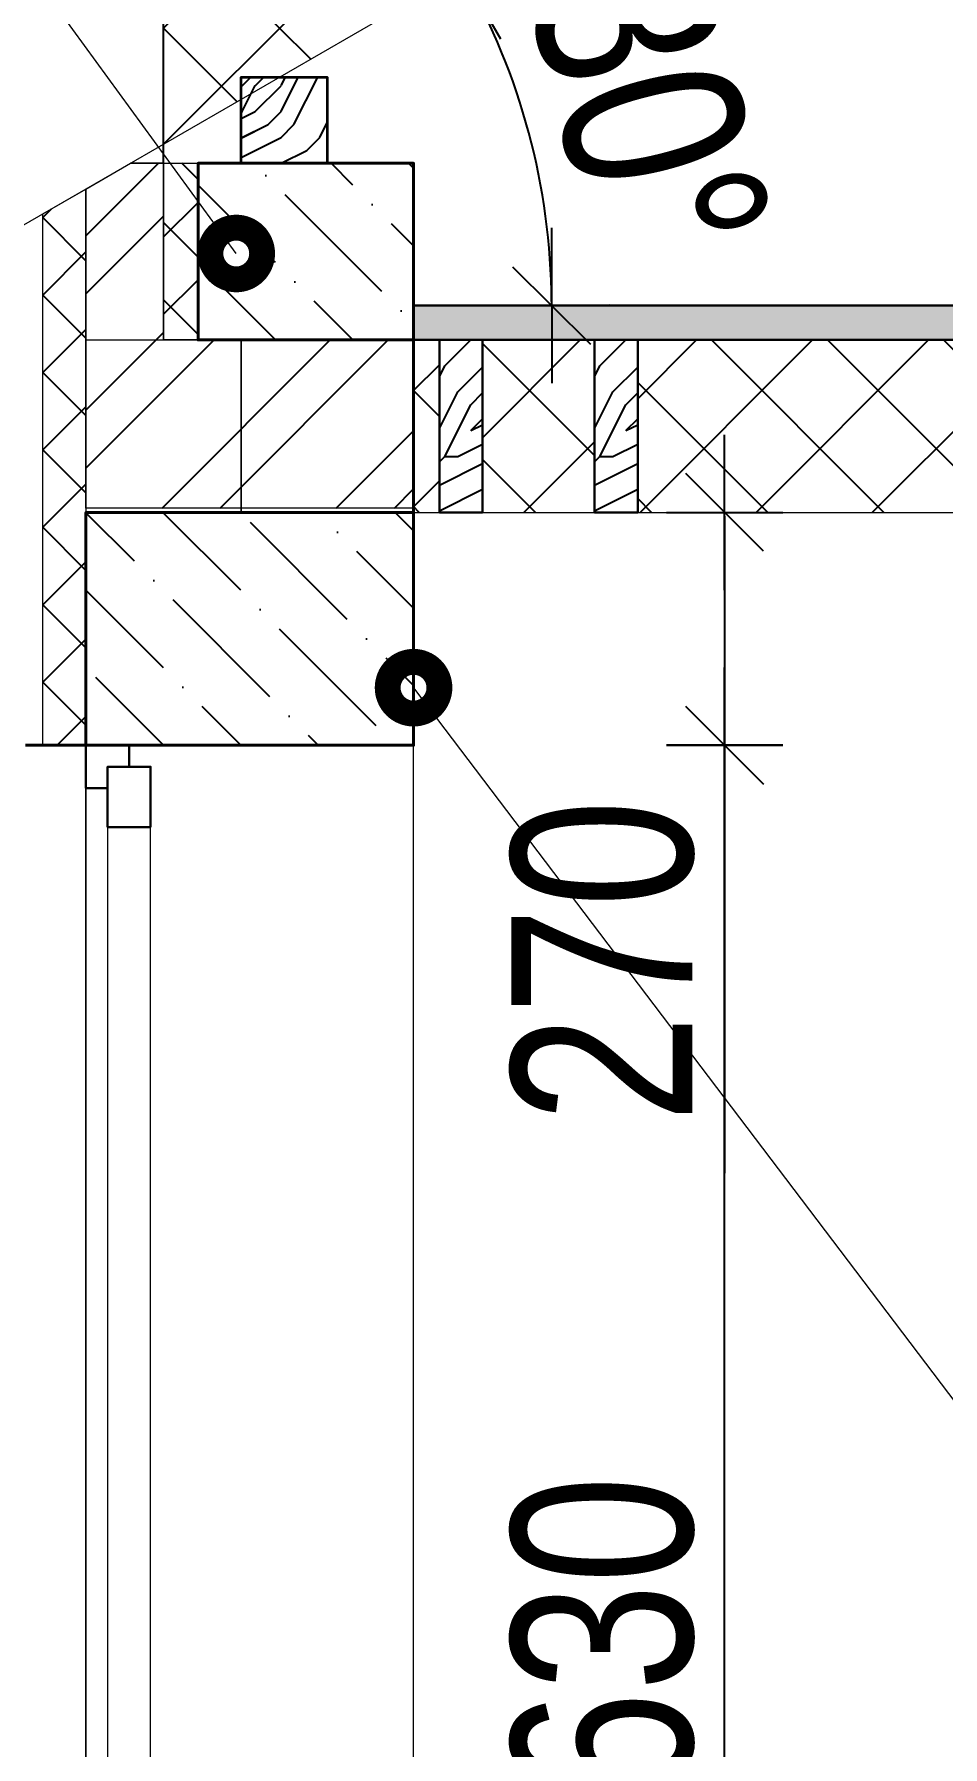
# Model space of a CAD drawing. Extents: x -12289450 to -10763036, y -7834513 to -6150123.
# Drawn here: x -11198652 to -11197598, y -7703152 to -7701166 of the extents above; entities that cross this region are included whole.
import ezdxf

# ---------------------------------------------------------------- set-up
doc = ezdxf.new("R2010")
doc.units = 0
doc.header["$LTSCALE"] = 25
doc.header["$PDMODE"] = 35
doc.linetypes.add('HIDDEN', pattern=[9.525, 6.35, -3.175])
doc.layers.get('DefPoints').update_dxf_attribs({"color": 10, "lineweight": 30})
for name, color, linetype in [('005-РАЗМЕРЫ', 252, 'Continuous'), ('008-ШТРИХОВКА', 252, 'Continuous'), ('Крыши', 7, 'Continuous')]:
    doc.layers.add(name, color=color, linetype=linetype)
for name, color, linetype, lineweight in [('RAZMER', 7, 'Continuous', 9), ('СТЕНЫ', 5, 'Continuous', 40), ('тонк', 7, 'Continuous', 20)]:
    doc.layers.add(name, color=color, linetype=linetype, lineweight=lineweight)
doc.layers.add('Окна ArchiCAD_Ном._пера__3', color=7, linetype='Continuous', lineweight=15, true_color=0xff6600)
doc.styles.add('TXT0', font='txt', dxfattribs={"width": 0.8})
doc.dimstyles.new('Копия(5) РАЗМЕРЫ', dxfattribs={"dimscale": 30, "dimtxt": 7, "dimasz": 0.15, "dimexe": 0, "dimexo": 0, "dimgap": 1.2, "dimtad": 1, "dimdec": 0, "dimzin": 0, "dimdsep": 46, "dimtxsty": 'TXT0', "dimblk1": 'A8MITTA', "dimblk2": 'A8MITTA', "dimsah": 1, "dimcen": 2, "dimse1": 1, "dimse2": 1, "dimadec": 0, "dimazin": 0, "dimtp": 6, "dimtm": 6, "dimtfac": 1, "dimtdec": 0, "dimtofl": 0, "dimtmove": 0, "dimatfit": 3, "dimldrblk": 'A8MITTA', "dimfxl": 0, "dimtolj": 1, "dimtzin": 0, "dimarcsym": 0})

# ---------------------------------------------------------------- blocks, each defined once
blk = doc.blocks.new('A8MITTA', base_point=(3180, 3140))
for p, q in [((3180, 3155), (3180, 3125)), ((3170, 3130), (3190, 3150)), ((3160, 3140), (3200, 3140))]:
    blk.add_line(p, q)
blk = doc.blocks.new('*D109')
at = {"layer": '005-РАЗМЕРЫ', "color": 0, "lineweight": -2, "ltscale": 4, "transparency": 16777216}
for p, q in [((-11197851, -7701725.2), (-11197851, -7701986.2)), ((-11197851, -7701990.7), (-11197851, -7702487.2))]:
    blk.add_line(p, q, dxfattribs=at)
at = {"layer": 'DefPoints', "color": 0, "ltscale": 4, "transparency": 16777216}
for p in [(-11197851, -7701720.7), (-11197749.2, -7701720.7), (-11197748.2, -7701990.7)]:
    blk.add_point(p, dxfattribs=at)
at = {"layer": '005-РАЗМЕРЫ', "color": 0, "lineweight": -2, "ltscale": 4, "transparency": 16777216, "xscale": 4.5, "yscale": 4.5, "zscale": 4.5}
for p, rotation in [((-11197851, -7701720.7), 90), ((-11197851, -7701990.7), 270)]:
    blk.add_blockref('A8MITTA', p, dxfattribs=dict(at, rotation=rotation))
at = {"layer": '005-РАЗМЕРЫ', "color": 0, "lineweight": 25, "ltscale": 4, "transparency": 16777216, "insert": (-11197992, -7702241.2), "char_height": 210, "attachment_point": 5, "rotation": 90, "style": 'TXT0'}
blk.add_mtext('\\A1;270', dxfattribs=at)
blk = doc.blocks.new('*D111')
at = {"layer": '005-РАЗМЕРЫ', "color": 0, "lineweight": -2, "ltscale": 4, "transparency": 16777216}
blk.add_arc((-11198825.9, -7701480.7), 774.1, 0.3331, 29.6669, dxfattribs=at)
at = {"layer": 'DefPoints', "color": 0, "ltscale": 4, "transparency": 16777216}
for p in [(-11196876.9, -7700355.5), (-11198098.5, -7701216), (-11198211.9, -7701480.7), (-11195721.9, -7701480.7), (-11199241.5, -7701720.7)]:
    blk.add_point(p, dxfattribs=at)
at = {"layer": '005-РАЗМЕРЫ', "color": 0, "lineweight": -2, "ltscale": 4, "transparency": 16777216, "xscale": 4.5, "yscale": 4.5, "zscale": 4.5}
for p, rotation in [((-11198155.5, -7701093.7), 119.833456150536), ((-11198051.8, -7701480.7), 270.1665438538214)]:
    blk.add_blockref('A8MITTA', p, dxfattribs=dict(at, rotation=rotation))
at = {"layer": '005-РАЗМЕРЫ', "color": 0, "lineweight": 25, "ltscale": 4, "transparency": 16777216, "insert": (-11197939, -7701255.1), "char_height": 210, "attachment_point": 5, "rotation": 284.2758, "style": 'TXT0'}
blk.add_mtext('\\A1;30°', dxfattribs=at)
blk = doc.blocks.new('*D121')
at = {"layer": '005-РАЗМЕРЫ', "color": 0, "lineweight": -2, "ltscale": 4, "transparency": 16777216}
blk.add_line((-11197851, -7703616.2), (-11197851, -7701995.2), dxfattribs=at)
at = {"layer": 'DefPoints', "color": 0, "ltscale": 4, "transparency": 16777216}
for p in [(-11198052.4, -7701990.7), (-11197851, -7701990.7), (-11198052.4, -7703620.7)]:
    blk.add_point(p, dxfattribs=at)
at = {"layer": '005-РАЗМЕРЫ', "color": 0, "lineweight": -2, "ltscale": 4, "transparency": 16777216, "xscale": 4.5, "yscale": 4.5, "zscale": 4.5}
for p, rotation in [((-11197851, -7701990.7), 90), ((-11197851, -7703620.7), 270)]:
    blk.add_blockref('A8MITTA', p, dxfattribs=dict(at, rotation=rotation))
at = {"layer": '005-РАЗМЕРЫ', "color": 0, "lineweight": 25, "ltscale": 4, "transparency": 16777216, "insert": (-11197992, -7703087.9), "char_height": 210, "attachment_point": 5, "rotation": 90, "style": 'TXT0'}
blk.add_mtext('\\A1;1630', dxfattribs=at)

msp = doc.modelspace()

# ---------------------------------------------------------------- hatches: boundary and pattern name
at = {"layer": '008-ШТРИХОВКА', "ltscale": 4}
h = msp.add_hatch(dxfattribs=at)
h.set_pattern_fill('ANSI37', color=256, scale=30, style=0)
h.set_pattern_definition([(45, (-11198501.94, -7701293.71), (-67.3519, 67.3519), []), (135, (-11198501.94, -7701293.71), (-67.3519, -67.3519), [])])
h.paths.add_polyline_path([(-11196876.9, -7700355.5), (-11196789.2, -7700355.5), (-11196789.2, -7700124.6), (-11196876.9, -7700124.6), (-11198501.9, -7701062.8), (-11198501.9, -7701293.7), (-11198412, -7701241.8), (-11198412, -7701215.7), (-11198366.9, -7701215.7)])
h.paths.add_polyline_path([(-11195989.2, -7700124.6), (-11196739.2, -7700124.6), (-11196739.2, -7700355.5), (-11195989.2, -7700355.5)])
h.paths.add_polyline_path([(-11195555.5, -7700124.6), (-11195939.2, -7700124.6), (-11195939.2, -7700355.5), (-11195555.5, -7700355.5)])
h.paths.add_polyline_path([(-11195189.2, -7700124.6), (-11195555.5, -7700124.6), (-11195555.5, -7700355.5), (-11195189.2, -7700355.5)])
h.paths.add_polyline_path([(-11194389.2, -7700124.6), (-11195139.2, -7700124.6), (-11195139.2, -7700355.5), (-11194389.2, -7700355.5)])
h.paths.add_polyline_path([(-11193589.2, -7700124.6), (-11194339.2, -7700124.6), (-11194339.2, -7700355.5), (-11193589.2, -7700355.5)])
h.paths.add_polyline_path([(-11192789.2, -7700124.6), (-11193539.2, -7700124.6), (-11193539.2, -7700355.5), (-11192789.2, -7700355.5)])
h.paths.add_polyline_path([(-11190611.9, -7699509.7), (-11190611.9, -7699480.8), (-11190511.9, -7699480.8), (-11190511.9, -7699509.7), (-11187720.3, -7701121.4, -0.127854), (-11187421.9, -7701063.1), (-11187421.9, -7701062.8), (-11190561.9, -7699249.9), (-11192076.9, -7700124.6), (-11192739.2, -7700124.6), (-11192739.2, -7700355.5), (-11192076.9, -7700355.5)])
h.paths.add_polyline_path([(-11187421.9, -7701063.1, 0.127854), (-11187720.3, -7701121.4), (-11187557.8, -7701215.2), (-11187511.9, -7701215.2), (-11187511.9, -7701241.7), (-11187421.9, -7701293.7)])
at = {"layer": '008-ШТРИХОВКА'}
h = msp.add_hatch(dxfattribs=at)
h.set_pattern_fill('WOODFACE', color=251, scale=300, style=0, pattern_type=2)
h.set_pattern_definition([(0, (475744.15, -594001), (300, 300), [15, -285]), (90, (475864.15, -593896), (-300, 300), [30, -270]), (45, (475804.15, -593925.99), (3e-14, 300), [21.21, -63.63, 21.21, -42.42, 148.5, -127.2940687]), (45, (475729.15, -594015.99), (3e-14, 300), [21.213, -42.426, 21.213, -339.4120686]), (45, (475834.15, -593985.99), (3e-14, 300), [21.213, -403.0510686]), (45, (475864.15, -594000.99), (3e-14, 300), [21.213, -403.0510686]), (45, (475819.15, -593970.99), (3e-14, 300), [21.213, -403.0510686]), (45, (475804.15, -593955.99), (3e-14, 300), [42.426, -381.8380686]), (45, (475879.15, -593730.99), (3e-14, 300), [42.426, -381.8380686]), (45, (475774.15, -593940.99), (3e-14, 300), [84.852, -339.4120686]), (45, (475759.15, -593925.99), (3e-14, 300), [84.852, -339.4120686]), (45, (475954.15, -593835.99), (3e-14, 300), [84.852, -339.4120686]), (45, (475744.15, -593895.99), (3e-14, 300), [63.6396, -360.6244686]), (45, (475684.15, -593850.99), (3e-14, 300), [63.6396, -360.6244686]), (45, (475714.15, -593880.99), (3e-14, 300), [63.6396, -360.6244686]), (45, (475909.15, -593790.99), (3e-14, 300), [106.06602, -318.1980486]), (45, (475879.15, -593775.99), (3e-14, 300), [106.06602, -318.1980486]), (45, (475909.15, -593850.99), (3e-14, 300), [148.492424, -275.7716445]), (26.5650512, (475774.15, -593970.99), (300, 1e-07), [33.541017, -637.279374]), (26.5650512, (475834.15, -593880.99), (300, 1e-07), [33.541017, -637.279374]), (26.5650512, (475819.15, -593910.99), (300, 1e-07), [33.541017, -637.279374]), (26.5650512, (475759.15, -594000.99), (300, 1e-07), [67.08204, -603.738353]), (26.5650512, (475819.15, -593865.99), (300, 1e-07), [100.623059, -570.197334]), (26.5650512, (475789.15, -593850.99), (300, 1e-07), [134.1640785, -536.6563146]), (26.5650512, (475759.15, -593835.99), (300, 1e-07), [134.1640785, -536.6563146]), (26.5650512, (475714.15, -593745.99), (300, 1e-07), [134.1640785, -536.6563146]), (26.5650512, (475714.15, -593775.99), (300, 1e-07), [167.7051, -503.115293]), (26.5650512, (475729.15, -593805.99), (300, 1e-07), [167.7051, -503.115293]), (63.4349488, (475834.15, -593925.99), (2e-08, 300), [33.541017, -637.279374]), (63.4349488, (475789.15, -593955.99), (2e-08, 300), [33.541017, -637.279374]), (63.4349488, (475744.15, -594000.99), (2e-08, 300), [67.08204, -603.738353]), (63.4349488, (475834.15, -593955.99), (2e-08, 300), [67.08204, -603.738353]), (63.4349488, (475714.15, -594015.99), (2e-08, 300), [100.623059, -570.197334]), (63.4349488, (475684.15, -594015.99), (2e-08, 300), [134.1640785, -536.6563146]), (63.4349488, (475954.15, -594000.99), (2e-08, 300), [134.1640785, -536.6563146]), (63.4349488, (475849.15, -593970.99), (2e-08, 300), [134.1640785, -536.6563146]), (63.4349488, (475909.15, -594000.99), (2e-08, 300), [167.7051, -503.115293]), (63.4349488, (475879.15, -593985.99), (2e-08, 300), [167.7051, -503.115293])])
h.paths.add_polyline_path([(-11198312, -7701315.7), (-11198312, -7701215.7), (-11198411.9, -7701215.7), (-11198412, -7701315.7)])
h = msp.add_hatch(dxfattribs=at)
h.set_pattern_fill('WOODFACE', color=251, scale=300, style=0, pattern_type=2)
h.set_pattern_definition([(0, (475744.16, -594000.98), (300, 300), [15, -285]), (90, (475864.16, -593895.98), (-300, 300), [30, -270]), (45, (475804.16, -593925.98), (3e-14, 300), [21.21, -63.63, 21.21, -42.42, 148.5, -127.2940687]), (45, (475729.16, -594015.98), (3e-14, 300), [21.213, -42.426, 21.213, -339.4120686]), (45, (475834.16, -593985.98), (3e-14, 300), [21.213, -403.0510686]), (45, (475864.16, -594000.98), (3e-14, 300), [21.213, -403.0510686]), (45, (475819.16, -593970.98), (3e-14, 300), [21.213, -403.0510686]), (45, (475804.16, -593955.98), (3e-14, 300), [42.426, -381.8380686]), (45, (475879.16, -593730.98), (3e-14, 300), [42.426, -381.8380686]), (45, (475774.16, -593940.98), (3e-14, 300), [84.852, -339.4120686]), (45, (475759.16, -593925.98), (3e-14, 300), [84.852, -339.4120686]), (45, (475954.16, -593835.98), (3e-14, 300), [84.852, -339.4120686]), (45, (475744.16, -593895.98), (3e-14, 300), [63.6396, -360.6244686]), (45, (475684.16, -593850.98), (3e-14, 300), [63.6396, -360.6244686]), (45, (475714.16, -593880.98), (3e-14, 300), [63.6396, -360.6244686]), (45, (475909.16, -593790.98), (3e-14, 300), [106.06602, -318.1980486]), (45, (475879.16, -593775.98), (3e-14, 300), [106.06602, -318.1980486]), (45, (475909.16, -593850.98), (3e-14, 300), [148.492424, -275.7716445]), (26.5650512, (475774.16, -593970.98), (300, 1e-07), [33.541017, -637.279374]), (26.5650512, (475834.16, -593880.98), (300, 1e-07), [33.541017, -637.279374]), (26.5650512, (475819.16, -593910.98), (300, 1e-07), [33.541017, -637.279374]), (26.5650512, (475759.16, -594000.98), (300, 1e-07), [67.08204, -603.738353]), (26.5650512, (475819.16, -593865.98), (300, 1e-07), [100.623059, -570.197334]), (26.5650512, (475789.16, -593850.98), (300, 1e-07), [134.1640785, -536.6563146]), (26.5650512, (475759.16, -593835.98), (300, 1e-07), [134.1640785, -536.6563146]), (26.5650512, (475714.16, -593745.98), (300, 1e-07), [134.1640785, -536.6563146]), (26.5650512, (475714.16, -593775.98), (300, 1e-07), [167.7051, -503.115293]), (26.5650512, (475729.16, -593805.98), (300, 1e-07), [167.7051, -503.115293]), (63.4349488, (475834.16, -593925.98), (2e-08, 300), [33.541017, -637.279374]), (63.4349488, (475789.16, -593955.98), (2e-08, 300), [33.541017, -637.279374]), (63.4349488, (475744.16, -594000.98), (2e-08, 300), [67.08204, -603.738353]), (63.4349488, (475834.16, -593955.98), (2e-08, 300), [67.08204, -603.738353]), (63.4349488, (475714.16, -594015.98), (2e-08, 300), [100.623059, -570.197334]), (63.4349488, (475684.16, -594015.98), (2e-08, 300), [134.1640785, -536.6563146]), (63.4349488, (475954.16, -594000.98), (2e-08, 300), [134.1640785, -536.6563146]), (63.4349488, (475849.16, -593970.98), (2e-08, 300), [134.1640785, -536.6563146]), (63.4349488, (475909.16, -594000.98), (2e-08, 300), [167.7051, -503.115293]), (63.4349488, (475879.16, -593985.98), (2e-08, 300), [167.7051, -503.115293])])
h.paths.add_polyline_path([(-11198311.9, -7701315.7), (-11198311.9, -7701215.7), (-11198411.9, -7701215.7), (-11198411.9, -7701315.7)])
at = {"layer": '008-ШТРИХОВКА', "lineweight": 25, "ltscale": 4}
h = msp.add_hatch(dxfattribs=at)
h.set_pattern_fill('ANSI32', color=256, scale=15, style=0)
h.set_pattern_definition([(45, (-11198591.93, -7707865.72), (-101.028, 101.028), []), (45, (-11198524.58, -7707865.72), (-101.028, 101.028), [])])
h.paths.add_polyline_path([(-11198211.9, -7701520.7), (-11198411.9, -7701520.7), (-11198411.9, -7701715.7), (-11198211.9, -7701715.7)])
h.paths.add_polyline_path([(-11198411.9, -7701520.7), (-11198591.9, -7701520.7), (-11198591.9, -7701715.7), (-11198411.9, -7701715.7)])
h.paths.add_polyline_path([(-11198501.9, -7701315.7), (-11198540.1, -7701315.7), (-11198591.9, -7701345.7), (-11198591.9, -7701520.7), (-11198501.9, -7701520.7)])
h.paths.add_polyline_path([(-11198211.9, -7703620.7), (-11198541.9, -7703620.7), (-11198541.9, -7703620.7), (-11198591.9, -7703620.7), (-11198591.9, -7703870.7), (-11198211.9, -7703870.7)])
h.paths.add_polyline_path([(-11198211.9, -7703875.7), (-11198591.9, -7703875.7), (-11198591.9, -7704125.7), (-11198211.9, -7704125.7)])
h.paths.add_polyline_path([(-11198211.9, -7704130.7), (-11198591.9, -7704130.7), (-11198591.9, -7704380.7), (-11198211.9, -7704380.7)])
h.paths.add_polyline_path([(-11198211.9, -7704385.7), (-11198591.9, -7704385.7), (-11198591.9, -7704635.7), (-11198211.9, -7704635.7)])
h.paths.add_polyline_path([(-11198211.9, -7706850.7), (-11198541.9, -7706850.7), (-11198541.9, -7706850.7), (-11198591.9, -7706850.7), (-11198591.9, -7707100.7), (-11198211.9, -7707100.7)])
h.paths.add_polyline_path([(-11198211.9, -7707105.7), (-11198591.9, -7707105.7), (-11198591.9, -7707355.7), (-11198211.9, -7707355.7)])
h.paths.add_polyline_path([(-11198211.9, -7707360.7), (-11198591.9, -7707360.7), (-11198591.9, -7707610.7), (-11198211.9, -7707610.7)])
h.paths.add_polyline_path([(-11198211.9, -7707615.7), (-11198591.9, -7707615.7), (-11198591.9, -7707865.7), (-11198211.9, -7707865.7)])
at = {"layer": '008-ШТРИХОВКА', "ltscale": 4}
h = msp.add_hatch(dxfattribs=at)
h.set_pattern_fill('ANSI37', color=256, scale=20, style=0)
h.set_pattern_definition([(45, (-11586036.6, -7050638.566), (-44.9012806, 44.9012806), []), (135, (-11586036.6, -7050638.566), (-44.9012806, -44.9012806), [])])
h.paths.add_polyline_path([(-11198461.9, -7701315.7), (-11198501.9, -7701315.7), (-11198501.9, -7701520.7), (-11198461.9, -7701520.7)])
h = msp.add_hatch(dxfattribs=at)
h.set_pattern_fill('ANSI36', color=256, scale=20, angle=90, style=0)
h.set_pattern_definition([(135, (-11198461.94, -7701520.72), (-123.479, 33.676), [158.75, -31.75, 0, -31.75])])
h.paths.add_polyline_path([(-11198211.9, -7701315.7), (-11198461.9, -7701315.7), (-11198461.9, -7701520.7), (-11198211.9, -7701520.7)])
h = msp.add_hatch(dxfattribs=at)
h.set_pattern_fill('ANSI37', color=256, scale=20, style=0)
h.set_pattern_definition([(45, (-11198641.93, -7705060.72), (-44.9013, 44.9013), []), (135, (-11198641.93, -7705060.72), (-44.9013, -44.9013), [])])
h.paths.add_polyline_path([(-11198641.9, -7701990.7), (-11198592, -7701990.7), (-11198591.9, -7701520.7), (-11198591.9, -7701520.7), (-11198591.9, -7701715.7), (-11198591.9, -7701715.7), (-11198591.9, -7701520.7), (-11198591.9, -7701520.7), (-11198591.9, -7701715.7), (-11198591.9, -7701715.7), (-11198591.9, -7701520.7), (-11198591.9, -7701520.7), (-11198591.9, -7701345.7), (-11198641.9, -7701374.5)])
h.paths.add_polyline_path([(-11198641.9, -7705060.7), (-11198592.1, -7705060.7), (-11198592, -7703620.7), (-11198641.9, -7703620.7)])
at = {"layer": '008-ШТРИХОВКА'}
h = msp.add_hatch(dxfattribs=at)
h.set_pattern_fill('WOODFACE', color=251, scale=300, style=0, pattern_type=2)
h.set_pattern_definition([(0, (-11198150.82, -7701705.1), (300, 300), [15, -285]), (90, (-11198030.82, -7701600.1), (-300, 300), [30, -270]), (45, (-11198090.82, -7701630.11), (3e-14, 300), [21.21, -63.63, 21.21, -42.42, 148.5, -127.294]), (45, (-11198165.82, -7701720.11), (3e-14, 300), [21.213, -42.426, 21.213, -339.412]), (45, (-11198060.82, -7701690.11), (3e-14, 300), [21.213, -403.051]), (45, (-11198030.82, -7701705.11), (3e-14, 300), [21.213, -403.051]), (45, (-11198075.82, -7701675.11), (3e-14, 300), [21.213, -403.051]), (45, (-11198090.82, -7701660.11), (3e-14, 300), [42.426, -381.838]), (45, (-11198015.82, -7701435.11), (3e-14, 300), [42.426, -381.838]), (45, (-11198120.82, -7701645.11), (3e-14, 300), [84.852, -339.412]), (45, (-11198135.82, -7701630.11), (3e-14, 300), [84.852, -339.412]), (45, (-11197940.82, -7701540.11), (3e-14, 300), [84.852, -339.412]), (45, (-11198150.82, -7701600.11), (3e-14, 300), [63.64, -360.6245]), (45, (-11198210.82, -7701555.11), (3e-14, 300), [63.64, -360.6245]), (45, (-11198180.82, -7701585.11), (3e-14, 300), [63.64, -360.6245]), (45, (-11197985.82, -7701495.11), (3e-14, 300), [106.066, -318.198]), (45, (-11198015.82, -7701480.11), (3e-14, 300), [106.066, -318.198]), (45, (-11197985.82, -7701555.11), (3e-14, 300), [148.4924, -275.772]), (26.565, (-11198120.82, -7701675.11), (300, 1e-07), [33.541, -637.279]), (26.565, (-11198060.82, -7701585.11), (300, 1e-07), [33.541, -637.279]), (26.565, (-11198075.82, -7701615.11), (300, 1e-07), [33.541, -637.279]), (26.565, (-11198135.82, -7701705.11), (300, 1e-07), [67.082, -603.738]), (26.565, (-11198075.82, -7701570.11), (300, 1e-07), [100.623, -570.197]), (26.565, (-11198105.82, -7701555.11), (300, 1e-07), [134.164, -536.656]), (26.565, (-11198135.82, -7701540.11), (300, 1e-07), [134.164, -536.656]), (26.565, (-11198180.82, -7701450.11), (300, 1e-07), [134.164, -536.656]), (26.565, (-11198180.82, -7701480.11), (300, 1e-07), [167.705, -503.115]), (26.565, (-11198165.82, -7701510.11), (300, 1e-07), [167.705, -503.115]), (63.435, (-11198060.82, -7701630.11), (2e-08, 300), [33.541, -637.279]), (63.435, (-11198105.82, -7701660.11), (2e-08, 300), [33.541, -637.279]), (63.435, (-11198150.82, -7701705.11), (2e-08, 300), [67.082, -603.738]), (63.435, (-11198060.82, -7701660.11), (2e-08, 300), [67.082, -603.738]), (63.435, (-11198180.82, -7701720.11), (2e-08, 300), [100.623, -570.197]), (63.435, (-11198210.82, -7701720.11), (2e-08, 300), [134.164, -536.656]), (63.435, (-11197940.82, -7701705.11), (2e-08, 300), [134.164, -536.656]), (63.435, (-11198045.82, -7701675.11), (2e-08, 300), [134.164, -536.656]), (63.435, (-11197985.82, -7701705.11), (2e-08, 300), [167.705, -503.115]), (63.435, (-11198015.82, -7701690.11), (2e-08, 300), [167.705, -503.115])])
h.paths.add_polyline_path([(-11193341.9, -7701520.2), (-11193391.9, -7701520.2), (-11193399.9, -7701520.1), (-11193349.9, -7701520.1)], flags=16)
h.paths.add_polyline_path([(-11195311.9, -7701520.3), (-11195311.9, -7701480.1), (-11198210.8, -7701480.1), (-11198210.8, -7701520.2)])
h.paths.add_polyline_path([(-11195311.9, -7701480.1), (-11195311.9, -7701520.3), (-11187711.9, -7701520.3), (-11187711.9, -7701480.1)])
at = {"layer": '008-ШТРИХОВКА', "ltscale": 4}
h = msp.add_hatch(dxfattribs=at)
h.set_pattern_fill('ANSI37', color=256, scale=30, style=0)
h.set_pattern_definition([(45, (-11198211.93, -7702118.22), (-67.352, 67.352), []), (135, (-11198211.93, -7702118.22), (-67.352, -67.352), [])])
h.paths.add_polyline_path([(-11198181.9, -7701520.7), (-11198211.9, -7701520.7), (-11198211.9, -7701720.7), (-11198181.9, -7701720.7)])
h.paths.add_polyline_path([(-11198001.9, -7701520.7), (-11198131.9, -7701520.7), (-11198131.9, -7701720.7), (-11198001.9, -7701720.7)])
h.paths.add_polyline_path([(-11197501.9, -7701520.7), (-11197951.9, -7701520.7), (-11197951.9, -7701720.7), (-11197501.9, -7701720.7)])
h.paths.add_polyline_path([(-11196901.9, -7701520.7), (-11197451.9, -7701520.7), (-11197451.9, -7701720.7), (-11196901.9, -7701720.7)])
h.paths.add_polyline_path([(-11196301.9, -7701520.7), (-11196851.9, -7701520.7), (-11196851.9, -7701720.7), (-11196301.9, -7701720.7)])
h.paths.add_polyline_path([(-11195651.9, -7701520.7), (-11196201.9, -7701520.7), (-11196201.9, -7701720.7), (-11195651.9, -7701720.7)])
h.paths.add_polyline_path([(-11195436.9, -7701520.7), (-11195601.9, -7701520.7), (-11195601.9, -7701720.7), (-11195436.9, -7701720.7)])
h.paths.add_polyline_path([(-11195051.9, -7701520.7), (-11195281.9, -7701520.7), (-11195281.9, -7701720.7), (-11195051.9, -7701720.7)])
h.paths.add_polyline_path([(-11194451.9, -7701520.7), (-11195001.9, -7701520.7), (-11195001.9, -7701720.7), (-11194451.9, -7701720.7)])
h.paths.add_polyline_path([(-11193851.9, -7701520.7), (-11194401.9, -7701520.7), (-11194401.9, -7701720.7), (-11193851.9, -7701720.7)])
h.paths.add_polyline_path([(-11193878.2, -7702118.2), (-11193878.2, -7701593.2), (-11194193.2, -7701593.2), (-11194193.2, -7702118.2)], flags=9)
at = {"layer": '008-ШТРИХОВКА'}
h = msp.add_hatch(dxfattribs=at)
h.set_pattern_fill('WOODFACE', color=251, scale=300, style=0, pattern_type=2)
h.set_pattern_definition([(0, (476024.18, -594355.98), (300, 300), [15, -285]), (90, (476144.18, -594250.98), (-300, 300), [30, -270]), (45, (476084.18, -594280.98), (3e-14, 300), [21.21, -63.63, 21.21, -42.42, 148.5, -127.2940687]), (45, (476009.18, -594370.98), (3e-14, 300), [21.213, -42.426, 21.213, -339.4120686]), (45, (476114.18, -594340.98), (3e-14, 300), [21.213, -403.0510686]), (45, (476144.18, -594355.98), (3e-14, 300), [21.213, -403.0510686]), (45, (476099.18, -594325.98), (3e-14, 300), [21.213, -403.0510686]), (45, (476084.18, -594310.98), (3e-14, 300), [42.426, -381.8380686]), (45, (476159.18, -594085.98), (3e-14, 300), [42.426, -381.8380686]), (45, (476054.18, -594295.98), (3e-14, 300), [84.852, -339.4120686]), (45, (476039.18, -594280.98), (3e-14, 300), [84.852, -339.4120686]), (45, (476234.18, -594190.98), (3e-14, 300), [84.852, -339.4120686]), (45, (476024.18, -594250.98), (3e-14, 300), [63.6396, -360.6244686]), (45, (475964.18, -594205.98), (3e-14, 300), [63.6396, -360.6244686]), (45, (475994.18, -594235.98), (3e-14, 300), [63.6396, -360.6244686]), (45, (476189.18, -594145.98), (3e-14, 300), [106.06602, -318.1980486]), (45, (476159.18, -594130.98), (3e-14, 300), [106.06602, -318.1980486]), (45, (476189.18, -594205.98), (3e-14, 300), [148.492424, -275.7716445]), (26.5650512, (476054.18, -594325.98), (300, 1e-07), [33.541017, -637.279374]), (26.5650512, (476114.18, -594235.98), (300, 1e-07), [33.541017, -637.279374]), (26.5650512, (476099.18, -594265.98), (300, 1e-07), [33.541017, -637.279374]), (26.5650512, (476039.18, -594355.98), (300, 1e-07), [67.08204, -603.738353]), (26.5650512, (476099.18, -594220.98), (300, 1e-07), [100.623059, -570.197334]), (26.5650512, (476069.18, -594205.98), (300, 1e-07), [134.1640785, -536.6563146]), (26.5650512, (476039.18, -594190.98), (300, 1e-07), [134.1640785, -536.6563146]), (26.5650512, (475994.18, -594100.98), (300, 1e-07), [134.1640785, -536.6563146]), (26.5650512, (475994.18, -594130.98), (300, 1e-07), [167.7051, -503.115293]), (26.5650512, (476009.18, -594160.98), (300, 1e-07), [167.7051, -503.115293]), (63.4349488, (476114.18, -594280.98), (2e-08, 300), [33.541017, -637.279374]), (63.4349488, (476069.18, -594310.98), (2e-08, 300), [33.541017, -637.279374]), (63.4349488, (476024.18, -594355.98), (2e-08, 300), [67.08204, -603.738353]), (63.4349488, (476114.18, -594310.98), (2e-08, 300), [67.08204, -603.738353]), (63.4349488, (475994.18, -594370.98), (2e-08, 300), [100.623059, -570.197334]), (63.4349488, (475964.18, -594370.98), (2e-08, 300), [134.1640785, -536.6563146]), (63.4349488, (476234.18, -594355.98), (2e-08, 300), [134.1640785, -536.6563146]), (63.4349488, (476129.18, -594325.98), (2e-08, 300), [134.1640785, -536.6563146]), (63.4349488, (476189.18, -594355.98), (2e-08, 300), [167.7051, -503.115293]), (63.4349488, (476159.18, -594340.98), (2e-08, 300), [167.7051, -503.115293])])
h.paths.add_polyline_path([(-11198131.9, -7701720.7), (-11198131.9, -7701520.7), (-11198181.9, -7701520.7), (-11198181.9, -7701720.7)])
h = msp.add_hatch(dxfattribs=at)
h.set_pattern_fill('WOODFACE', color=251, scale=300, style=0, pattern_type=2)
h.set_pattern_definition([(0, (476204.18, -594355.98), (300, 300), [15, -285]), (90, (476324.18, -594250.98), (-300, 300), [30, -270]), (45, (476264.18, -594280.98), (3e-14, 300), [21.21, -63.63, 21.21, -42.42, 148.5, -127.2940687]), (45, (476189.18, -594370.98), (3e-14, 300), [21.213, -42.426, 21.213, -339.4120686]), (45, (476294.18, -594340.98), (3e-14, 300), [21.213, -403.0510686]), (45, (476324.18, -594355.98), (3e-14, 300), [21.213, -403.0510686]), (45, (476279.18, -594325.98), (3e-14, 300), [21.213, -403.0510686]), (45, (476264.18, -594310.98), (3e-14, 300), [42.426, -381.8380686]), (45, (476339.18, -594085.98), (3e-14, 300), [42.426, -381.8380686]), (45, (476234.18, -594295.98), (3e-14, 300), [84.852, -339.4120686]), (45, (476219.18, -594280.98), (3e-14, 300), [84.852, -339.4120686]), (45, (476414.18, -594190.98), (3e-14, 300), [84.852, -339.4120686]), (45, (476204.18, -594250.98), (3e-14, 300), [63.6396, -360.6244686]), (45, (476144.18, -594205.98), (3e-14, 300), [63.6396, -360.6244686]), (45, (476174.18, -594235.98), (3e-14, 300), [63.6396, -360.6244686]), (45, (476369.18, -594145.98), (3e-14, 300), [106.06602, -318.1980486]), (45, (476339.18, -594130.98), (3e-14, 300), [106.06602, -318.1980486]), (45, (476369.18, -594205.98), (3e-14, 300), [148.492424, -275.7716445]), (26.5650512, (476234.18, -594325.98), (300, 1e-07), [33.541017, -637.279374]), (26.5650512, (476294.18, -594235.98), (300, 1e-07), [33.541017, -637.279374]), (26.5650512, (476279.18, -594265.98), (300, 1e-07), [33.541017, -637.279374]), (26.5650512, (476219.18, -594355.98), (300, 1e-07), [67.08204, -603.738353]), (26.5650512, (476279.18, -594220.98), (300, 1e-07), [100.623059, -570.197334]), (26.5650512, (476249.18, -594205.98), (300, 1e-07), [134.1640785, -536.6563146]), (26.5650512, (476219.18, -594190.98), (300, 1e-07), [134.1640785, -536.6563146]), (26.5650512, (476174.18, -594100.98), (300, 1e-07), [134.1640785, -536.6563146]), (26.5650512, (476174.18, -594130.98), (300, 1e-07), [167.7051, -503.115293]), (26.5650512, (476189.18, -594160.98), (300, 1e-07), [167.7051, -503.115293]), (63.4349488, (476294.18, -594280.98), (2e-08, 300), [33.541017, -637.279374]), (63.4349488, (476249.18, -594310.98), (2e-08, 300), [33.541017, -637.279374]), (63.4349488, (476204.18, -594355.98), (2e-08, 300), [67.08204, -603.738353]), (63.4349488, (476294.18, -594310.98), (2e-08, 300), [67.08204, -603.738353]), (63.4349488, (476174.18, -594370.98), (2e-08, 300), [100.623059, -570.197334]), (63.4349488, (476144.18, -594370.98), (2e-08, 300), [134.1640785, -536.6563146]), (63.4349488, (476414.18, -594355.98), (2e-08, 300), [134.1640785, -536.6563146]), (63.4349488, (476309.18, -594325.98), (2e-08, 300), [134.1640785, -536.6563146]), (63.4349488, (476369.18, -594355.98), (2e-08, 300), [167.7051, -503.115293]), (63.4349488, (476339.18, -594340.98), (2e-08, 300), [167.7051, -503.115293])])
h.paths.add_polyline_path([(-11197951.9, -7701720.7), (-11197951.9, -7701520.7), (-11198001.9, -7701520.7), (-11198001.9, -7701720.7)])
at = {"layer": '008-ШТРИХОВКА', "ltscale": 4}
h = msp.add_hatch(dxfattribs=at)
h.set_pattern_fill('ANSI36', color=256, scale=20, angle=90, style=0)
h.set_pattern_definition([(135, (-11198591.934, -7701990.727), (-123.4785, 33.676), [158.75, -31.75, 0, -31.75])])
h.paths.add_polyline_path([(-11198211.9, -7701720.7), (-11198211.9, -7701990.7), (-11198591.9, -7701990.7), (-11198591.9, -7701720.7)])

# ---------------------------------------------------------------- linework, layer by layer
at = {"lineweight": 25, "ltscale": 20, "const_width": 60}
for points in [[(-11198402.6, -7701420.4, -1), (-11198432.6, -7701420.4, -1)], [(-11198196.9, -7701924, -1), (-11198226.9, -7701924, -1)]]:
    msp.add_lwpolyline(points, format="xyb", close=True, dxfattribs=at)
at = {"layer": '008-ШТРИХОВКА', "ltscale": 3}
msp.add_lwpolyline([(-11198501.9, -7701315.7), (-11198501.9, -7701062.8)], dxfattribs=at)
at = {"layer": 'RAZMER', "color": 1, "lineweight": 35, "ltscale": 4}
msp.add_lwpolyline([(-11198412, -7701315.7), (-11198412, -7701215.7), (-11198312, -7701215.7), (-11198312, -7701315.7), (-11198412, -7701315.7)], dxfattribs=at)
at = {"layer": 'Крыши', "lineweight": 18, "ltscale": 3}
msp.add_line((-11196876.9, -7700355.5), (-11199241.5, -7701720.7), dxfattribs=at)
at = {"layer": 'Окна ArchiCAD_Ном._пера__3', "linetype": 'Continuous'}
msp.add_lwpolyline([(-11198541.9, -7703595.7), (-11198541.9, -7703620.7), (-11198591.9, -7703620.7), (-11198591.9, -7701990.7), (-11198541.9, -7701990.7), (-11198541.9, -7702015.7)], dxfattribs=at)
at = {"layer": 'Окна ArchiCAD_Ном._пера__3', "linetype": 'Continuous', "lineweight": 30}
for points in [[(-11198591.9, -7701990.7), (-11198591.9, -7702040.7), (-11198591.9, -7702040.7), (-11198566.9, -7702040.7), (-11198566.9, -7702015.7), (-11198541.9, -7702015.7), (-11198541.9, -7701990.7)], [(-11198516.9, -7702085.7), (-11198566.9, -7702085.7), (-11198566.9, -7702015.7), (-11198516.9, -7702015.7)]]:
    msp.add_lwpolyline(points, close=True, dxfattribs=at)
at = {"layer": 'Окна ArchiCAD_Ном._пера__3', "linetype": 'Continuous'}
msp.add_lwpolyline([(-11198516.9, -7702085.7), (-11198566.9, -7702085.7), (-11198566.9, -7703525.7), (-11198516.9, -7703525.7)], close=True, dxfattribs=at)
at = {"layer": 'СТЕНЫ', "lineweight": 15, "ltscale": 3}
msp.add_lwpolyline([(-11198591.9, -7701520.7), (-11198591.9, -7701345.7), (-11198540.1, -7701315.7), (-11198501.9, -7701315.7), (-11198540.1, -7701315.7), (-11198501.9, -7701315.7), (-11198501.9, -7701520.7, -16.180027)], format="xyb", dxfattribs=at)
for points in [[(-11198461.9, -7701315.7), (-11198461.9, -7701315.7), (-11198461.9, -7701520.7), (-11198501.9, -7701520.7), (-11198501.9, -7701315.7), (-11198461.9, -7701315.7)], [(-11198641.9, -7701990.7), (-11198641.9, -7701374.5), (-11198591.9, -7701345.7), (-11198591.9, -7701990.7)], [(-11198641.9, -7701990.7), (-11198641.9, -7701374.5), (-11198591.9, -7701345.7), (-11198592.1, -7705060.7)], [(-11198591.9, -7701345.7), (-11198591.9, -7701990.7)], [(-11198641.9, -7701990.7), (-11198641.9, -7701374.5)]]:
    msp.add_lwpolyline(points, dxfattribs=at)
at = {"layer": 'СТЕНЫ', "ltscale": 3}
msp.add_lwpolyline([(-11198211.9, -7701520.7), (-11198211.9, -7701315.7), (-11198461.9, -7701315.7), (-11198461.9, -7701520.7), (-11198211.9, -7701520.7)], close=True, dxfattribs=at)
for points in [[(-11198211.9, -7701320.7), (-11198211.9, -7701720.7)], [(-11198211.9, -7701720.7), (-11198211.9, -7701990.7), (-11198591.9, -7701990.7), (-11198591.9, -7701720.7), (-11198211.9, -7701720.7)], [(-11198211.9, -7701720.7), (-11198211.9, -7701990.7), (-11198591.9, -7701990.7), (-11198591.9, -7701720.7), (-11198211.9, -7701720.7)], [(-11198211.9, -7701720.7), (-11198211.9, -7701990.7), (-11198591.9, -7701990.7), (-11198591.9, -7701720.7), (-11198211.9, -7701720.7)], [(-11198211.9, -7701720.7), (-11198211.9, -7701990.7)], [(-11198211.9, -7701720.7), (-11198211.9, -7701990.7)], [(-11198211.9, -7701990.7), (-11198661.9, -7701990.7)]]:
    msp.add_lwpolyline(points, dxfattribs=at)
at = {"layer": 'СТЕНЫ', "lineweight": 30}
for points in [[(-11187711.9, -7701480.7), (-11198211.9, -7701480.6)], [(-11195721.9, -7701480.7), (-11198211.9, -7701480.7)], [(-11187711.9, -7701520.7), (-11198211.9, -7701520.7)]]:
    msp.add_lwpolyline(points, dxfattribs=at)
at = {"layer": 'СТЕНЫ', "lineweight": 9, "ltscale": 4}
msp.add_lwpolyline([(-11198211.9, -7701715.7), (-11198591.9, -7701715.7), (-11198591.9, -7701520.7), (-11198211.9, -7701520.7)], close=True, dxfattribs=at)
at = {"layer": 'СТЕНЫ', "color": 4, "linetype": 'HIDDEN', "lineweight": 20, "ltscale": 4}
for points in [[(-11198211.9, -7701720.7), (-11198411.9, -7701720.7), (-11198411.9, -7701520.7)], [(-11198211.9, -7701520.7), (-11198411.9, -7701520.7), (-11198411.9, -7701720.7)], [(-11198211.9, -7701520.7), (-11198411.9, -7701520.7), (-11198411.9, -7701720.7)]]:
    msp.add_lwpolyline(points, dxfattribs=at)
at = {"layer": 'СТЕНЫ', "color": 4, "lineweight": 30, "ltscale": 4}
for points in [[(-11198131.9, -7701720.7), (-11198131.9, -7701520.7), (-11198181.9, -7701520.7), (-11198181.9, -7701720.7), (-11198131.9, -7701720.7)], [(-11197951.9, -7701720.7), (-11197951.9, -7701520.7), (-11198001.9, -7701520.7), (-11198001.9, -7701720.7), (-11197951.9, -7701720.7)]]:
    msp.add_lwpolyline(points, close=True, dxfattribs=at)
at = {"layer": 'СТЕНЫ', "color": 4, "lineweight": 20, "ltscale": 4}
msp.add_lwpolyline([(-11198211.9, -7701720.7), (-11193601.9, -7701720.7)], dxfattribs=at)
at = {"layer": 'СТЕНЫ', "lineweight": 9, "ltscale": 3}
msp.add_lwpolyline([(-11198211.9, -7703605.7), (-11198211.9, -7701975.7)], dxfattribs=at)
at = {"layer": 'тонк', "lineweight": 9, "ltscale": 50}
for p, q in [((-11198417.6, -7701420.4), (-11198965.9, -7700668.5)), ((-11198211.9, -7701924), (-11197288, -7703143.2))]:
    msp.add_line(p, q, dxfattribs=at)

# ---------------------------------------------------------------- dimensions: what is measured, and where the dimension line sits
at = {"layer": '005-РАЗМЕРЫ', "lineweight": 25, "ltscale": 4}
dim = msp.add_angular_dim_2l(base=(-11198098.5, -7701216), line1=((-11195721.9, -7701480.7), (-11198211.9, -7701480.7)), line2=((-11196876.9, -7700355.5), (-11199241.5, -7701720.7)), dimstyle='Копия(5) РАЗМЕРЫ', dxfattribs=at)
dim.commit()
dim.dimension.update_dxf_attribs({"geometry": '*D111', "text_midpoint": (-11198075.7, -7701289.8), "dimtype": 162})
for base, p1, p2, picture, middle in [((-11197851, -7701720.7), (-11197748.2, -7701990.7), (-11197749.2, -7701720.7), '*D109', (-11197851, -7702241.2)), ((-11197851, -7701990.7), (-11198052.4, -7703620.7), (-11198052.4, -7701990.7), '*D121', (-11197851, -7703087.9))]:
    dim = msp.add_linear_dim(base=base, p1=p1, p2=p2, angle=90, dimstyle='Копия(5) РАЗМЕРЫ', dxfattribs=at)
    dim.commit()
    dim.dimension.update_dxf_attribs({"geometry": picture, "text_midpoint": middle, "dimtype": 160})

doc.saveas('drawing.dxf')
